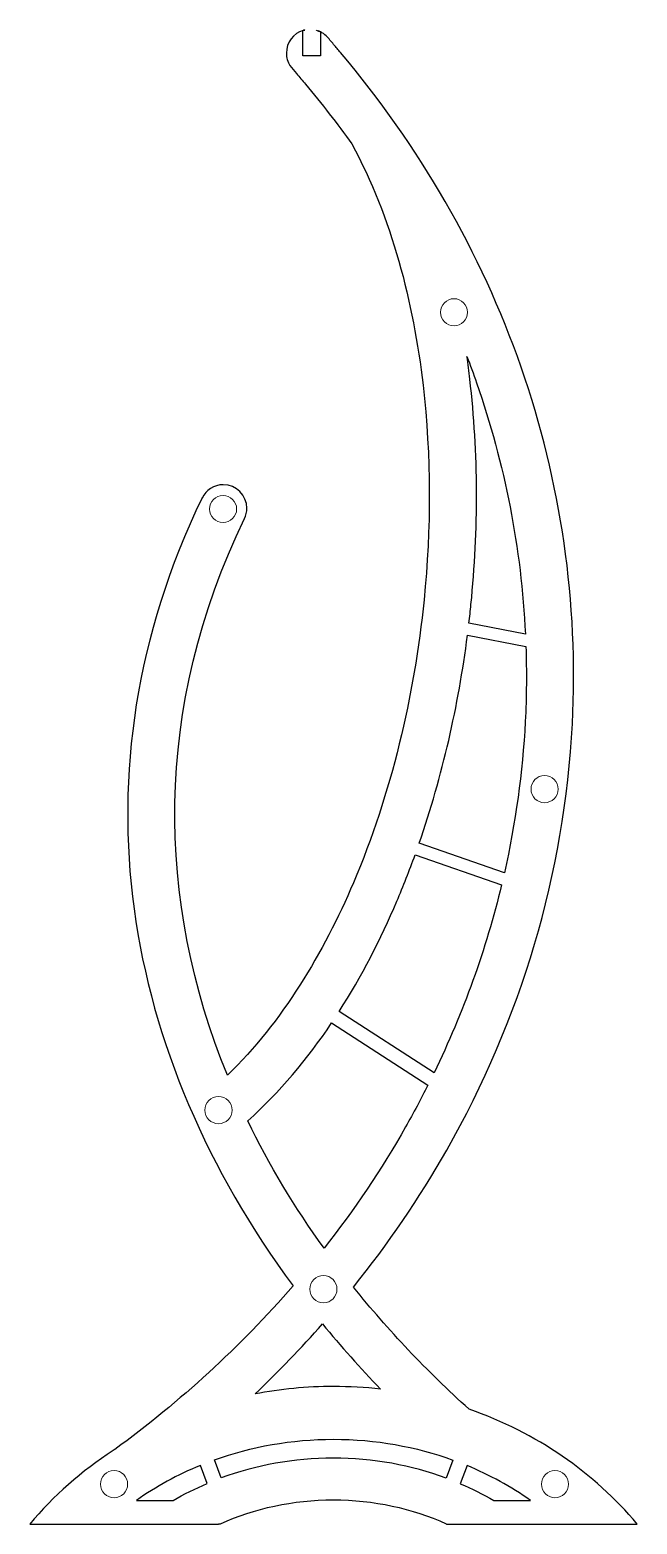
# Model space of a CAD drawing. Header units: centimetres. Extents: x -860 to -17, y -240 to 97.
# Drawn here: x -747.5 to -696.1, y -218.7 to -92.3 of the extents above; entities that cross this region are included whole.
import ezdxf

# ---------------------------------------------------------------- set-up
doc = ezdxf.new("R2010")
doc.units = ezdxf.units.CM
doc.header["$MEASUREMENT"] = 0
doc.layers.add('layer 1', color=7, linetype='Continuous')

msp = doc.modelspace()

# ---------------------------------------------------------------- linework, layer by layer
at = {"layer": 'layer 1', "color": 177, "lineweight": 20}
for centre in [(-711.60521, -116.17668), (-731.16831, -132.82498), (-703.9322, -156.53016), (-731.55243, -183.69916), (-722.66716, -198.85496), (-740.39862, -215.35655), (-703.05147, -215.35655)]:
    msp.add_ellipse(centre, major_axis=(0, 1.15), ratio=1, dxfattribs=at)
at = {"layer": 'layer 1', "color": 242}
for points, knots in [([(-731.55601, -218.71008), (-731.55601, -218.71008), (-731.55601, -218.74066), (-731.55601, -218.74066), (-731.55601, -218.74066), (-731.55601, -218.74066), (-741.03096, -218.74066), (-741.03096, -218.74066), (-741.03096, -218.74066), (-741.03096, -218.74066), (-746.0307, -218.74066), (-746.0307, -218.74066), (-746.0307, -218.74066), (-746.0307, -218.74066), (-747.53117, -218.74066), (-747.53117, -218.74066), (-747.53117, -218.74066), (-745.53884, -216.35117), (-743.15623, -214.24754), (-740.47013, -212.50919), (-740.47013, -212.50919), (-740.42425, -212.47951), (-740.37831, -212.4499), (-740.33226, -212.42043), (-740.33226, -212.42043), (-734.79011, -208.3639), (-729.71058, -203.73328), (-725.23793, -198.57138), (-725.23793, -198.57138), (-739.60488, -179.12699), (-744.20855, -155.1893), (-732.94914, -131.89316), (-732.94914, -131.89316), (-732.94914, -131.89316), (-732.94536, -131.89499), (-732.94536, -131.89499), (-732.94536, -131.89499), (-732.62242, -131.22805), (-731.93916, -130.76809), (-731.14843, -130.76809), (-731.14843, -130.76809), (-730.04641, -130.76809), (-729.15305, -131.66145), (-729.15305, -132.76347), (-729.15305, -132.76347), (-729.15305, -133.07476), (-729.22437, -133.36939), (-729.3515, -133.63195), (-729.3515, -133.63195), (-729.3515, -133.63195), (-729.34772, -133.63378), (-729.34772, -133.63378), (-729.34772, -133.63378), (-737.1117, -149.69776), (-736.81699, -165.99999), (-730.79786, -180.74756), (-730.79786, -180.74756), (-726.13567, -176.24385), (-722.64228, -170.35536), (-720.12833, -164.45944), (-720.12833, -164.45944), (-716.90671, -156.90385), (-714.96893, -148.66236), (-714.14612, -140.50028), (-714.14612, -140.50028), (-713.54086, -134.49629), (-713.53326, -128.3473), (-714.22802, -122.35102), (-714.22802, -122.35102), (-715.0417, -115.32844), (-716.87056, -108.1744), (-720.25599, -101.93029), (-720.25599, -101.93029), (-721.49792, -100.20066), (-722.80705, -98.51591), (-724.17912, -96.87841), (-724.17912, -96.87841), (-724.43549, -96.57244), (-724.69394, -96.26801), (-724.95461, -95.9653), (-724.95461, -95.9653), (-725.13609, -95.75453), (-725.35192, -95.52634), (-725.5, -95.29073), (-725.5, -95.29073), (-725.69307, -94.98358), (-725.80477, -94.6201), (-725.80477, -94.23051), (-725.80477, -94.23051), (-725.80477, -93.32696), (-725.20417, -92.56382), (-724.38046, -92.31821), (-724.38046, -92.31821), (-724.3944, -92.32237), (-724.40828, -92.32667), (-724.42209, -92.33112), (-724.42209, -92.33112), (-724.42209, -92.33112), (-724.42209, -94.47281), (-724.42209, -94.47281), (-724.42209, -94.47281), (-724.42209, -94.47281), (-722.92209, -94.47281), (-722.92209, -94.47281), (-722.92209, -94.47281), (-722.92209, -94.47281), (-722.92209, -92.44283), (-722.92209, -92.44283), (-722.92209, -92.44283), (-722.74471, -92.53104), (-722.5823, -92.64485), (-722.43974, -92.77946), (-722.43974, -92.77946), (-722.21512, -92.9916), (-722.00255, -93.26272), (-721.80122, -93.49738), (-721.80122, -93.49738), (-721.60648, -93.72438), (-721.41289, -93.95228), (-721.22049, -94.18104), (-721.22049, -94.18104), (-714.5698, -102.08889), (-709.32396, -111.05459), (-705.91293, -120.83093), (-705.91293, -120.83093), (-702.53903, -130.50084), (-701.05073, -140.77908), (-701.57679, -151.00853), (-701.57679, -151.00853), (-702.23058, -163.72186), (-705.94054, -176.03025), (-712.22394, -187.08866), (-712.22394, -187.08866), (-714.54692, -191.17697), (-717.1914, -195.04442), (-720.1159, -198.67819), (-720.1159, -198.67819), (-717.20047, -202.31663), (-713.91844, -205.77469), (-710.32183, -209.01556), (-710.32183, -209.01556), (-704.6355, -210.99246), (-699.71843, -214.3931), (-696.09348, -218.74066), (-696.09348, -218.74066), (-696.09348, -218.74066), (-702.59369, -218.74066), (-702.59369, -218.74066), (-702.59369, -218.74066), (-702.59369, -218.74066), (-712.23398, -218.74066), (-712.23398, -218.74066), (-712.23398, -218.74066), (-712.23398, -218.74066), (-712.23398, -218.71008), (-712.23398, -218.71008), (-712.23398, -218.71008), (-712.23398, -218.71008), (-712.26547, -218.71008), (-712.26547, -218.71008), (-712.26547, -218.71008), (-715.14714, -217.41262), (-718.39073, -216.68338), (-721.8212, -216.68338), (-721.8212, -216.68338), (-725.25166, -216.68338), (-728.49525, -217.41262), (-731.37692, -218.71008), (-731.37692, -218.71008), (-731.37692, -218.71008), (-731.55601, -218.71008), (-731.55601, -218.71008)], [0, 0, 0, 0, 0.022727273, 0.022727273, 0.022727273, 0.022727273, 0.045454545, 0.045454545, 0.045454545, 0.045454545, 0.068181818, 0.068181818, 0.068181818, 0.068181818, 0.090909091, 0.090909091, 0.090909091, 0.090909091, 0.113636364, 0.113636364, 0.113636364, 0.113636364, 0.136363636, 0.136363636, 0.136363636, 0.136363636, 0.159090909, 0.159090909, 0.159090909, 0.159090909, 0.181818182, 0.181818182, 0.181818182, 0.181818182, 0.204545455, 0.204545455, 0.204545455, 0.204545455, 0.227272727, 0.227272727, 0.227272727, 0.227272727, 0.25, 0.25, 0.25, 0.25, 0.272727273, 0.272727273, 0.272727273, 0.272727273, 0.295454545, 0.295454545, 0.295454545, 0.295454545, 0.318181818, 0.318181818, 0.318181818, 0.318181818, 0.340909091, 0.340909091, 0.340909091, 0.340909091, 0.363636364, 0.363636364, 0.363636364, 0.363636364, 0.386363636, 0.386363636, 0.386363636, 0.386363636, 0.409090909, 0.409090909, 0.409090909, 0.409090909, 0.431818182, 0.431818182, 0.431818182, 0.431818182, 0.454545455, 0.454545455, 0.454545455, 0.454545455, 0.477272727, 0.477272727, 0.477272727, 0.477272727, 0.5, 0.5, 0.5, 0.5, 0.522727273, 0.522727273, 0.522727273, 0.522727273, 0.545454545, 0.545454545, 0.545454545, 0.545454545, 0.568181818, 0.568181818, 0.568181818, 0.568181818, 0.590909091, 0.590909091, 0.590909091, 0.590909091, 0.613636364, 0.613636364, 0.613636364, 0.613636364, 0.636363636, 0.636363636, 0.636363636, 0.636363636, 0.659090909, 0.659090909, 0.659090909, 0.659090909, 0.681818182, 0.681818182, 0.681818182, 0.681818182, 0.704545455, 0.704545455, 0.704545455, 0.704545455, 0.727272727, 0.727272727, 0.727272727, 0.727272727, 0.75, 0.75, 0.75, 0.75, 0.772727273, 0.772727273, 0.772727273, 0.772727273, 0.795454545, 0.795454545, 0.795454545, 0.795454545, 0.818181818, 0.818181818, 0.818181818, 0.818181818, 0.840909091, 0.840909091, 0.840909091, 0.840909091, 0.863636364, 0.863636364, 0.863636364, 0.863636364, 0.886363636, 0.886363636, 0.886363636, 0.886363636, 0.909090909, 0.909090909, 0.909090909, 0.909090909, 0.931818182, 0.931818182, 0.931818182, 0.931818182, 0.954545455, 0.954545455, 0.954545455, 0.954545455, 1, 1, 1, 1]), ([(-724.37477, -92.31652), (-724.36241, -92.31288), (-724.35002, -92.30935), (-724.33757, -92.30594), (-724.33757, -92.30594), (-724.35002, -92.30935), (-724.36242, -92.31288), (-724.37477, -92.31652)], [0, 0, 0, 0, 0.333333333, 0.333333333, 0.333333333, 0.333333333, 1, 1, 1, 1]), ([(-724.32608, -92.30283), (-724.31537, -92.29996), (-724.30464, -92.29718), (-724.29386, -92.29449), (-724.29386, -92.29449), (-724.30463, -92.29718), (-724.31537, -92.29996), (-724.32608, -92.30283)], [0, 0, 0, 0, 0.333333333, 0.333333333, 0.333333333, 0.333333333, 1, 1, 1, 1]), ([(-724.27402, -92.28964), (-724.26531, -92.28756), (-724.25659, -92.28554), (-724.24784, -92.28358), (-724.24784, -92.28358), (-724.25658, -92.28554), (-724.26532, -92.28757), (-724.27402, -92.28964)], [0, 0, 0, 0, 0.333333333, 0.333333333, 0.333333333, 0.333333333, 1, 1, 1, 1]), ([(-724.22276, -92.27812), (-724.21566, -92.27663), (-724.20856, -92.27516), (-724.20143, -92.27374), (-724.20143, -92.27374), (-724.20856, -92.27516), (-724.21566, -92.27662), (-724.22276, -92.27812)], [0, 0, 0, 0, 0.333333333, 0.333333333, 0.333333333, 0.333333333, 1, 1, 1, 1]), ([(-723.28883, -92.30375), (-723.27686, -92.30698), (-723.26492, -92.31032), (-723.25304, -92.31376), (-723.25304, -92.31376), (-723.26493, -92.31032), (-723.27686, -92.30698), (-723.28883, -92.30375)], [0, 0, 0, 0, 0.333333333, 0.333333333, 0.333333333, 0.333333333, 1, 1, 1, 1]), ([(-723.20274, -92.32906), (-723.19639, -92.33109), (-723.19004, -92.33314), (-723.18372, -92.33523), (-723.18372, -92.33523), (-723.19004, -92.33314), (-723.19638, -92.33109), (-723.20274, -92.32906)], [0, 0, 0, 0, 0.333333333, 0.333333333, 0.333333333, 0.333333333, 1, 1, 1, 1]), ([(-723.18005, -92.33645), (-723.17198, -92.33913), (-723.16393, -92.34186), (-723.15591, -92.34464), (-723.15591, -92.34464), (-723.16393, -92.34186), (-723.17198, -92.33913), (-723.18005, -92.33645)], [0, 0, 0, 0, 0.333333333, 0.333333333, 0.333333333, 0.333333333, 1, 1, 1, 1]), ([(-723.15509, -92.34492), (-723.14193, -92.34949), (-723.12884, -92.35418), (-723.1158, -92.35902), (-723.1158, -92.35902), (-723.12884, -92.35419), (-723.14193, -92.34949), (-723.15509, -92.34492)], [0, 0, 0, 0, 0.333333333, 0.333333333, 0.333333333, 0.333333333, 1, 1, 1, 1]), ([(-723.11487, -92.35937), (-723.10642, -92.3625), (-723.09801, -92.36569), (-723.08962, -92.36894), (-723.08962, -92.36894), (-723.09801, -92.36569), (-723.10643, -92.3625), (-723.11487, -92.35937)], [0, 0, 0, 0, 0.333333333, 0.333333333, 0.333333333, 0.333333333, 1, 1, 1, 1]), ([(-723.07532, -92.37453), (-723.05865, -92.38113), (-723.04209, -92.38795), (-723.02565, -92.39498), (-723.02565, -92.39498), (-723.04209, -92.38795), (-723.05865, -92.38113), (-723.07532, -92.37453)], [0, 0, 0, 0, 0.333333333, 0.333333333, 0.333333333, 0.333333333, 1, 1, 1, 1]), ([(-723.02332, -92.39598), (-722.9892, -92.41062), (-722.95556, -92.42619), (-722.92245, -92.44265), (-722.92245, -92.44265), (-722.95556, -92.42619), (-722.9892, -92.41062), (-723.02332, -92.39598)], [0, 0, 0, 0, 0.333333333, 0.333333333, 0.333333333, 0.333333333, 1, 1, 1, 1]), ([(-710.33946, -142.48627), (-710.33946, -142.48627), (-705.55914, -143.40926), (-705.55914, -143.40926), (-705.55914, -143.40926), (-705.90516, -136.17357), (-707.29898, -129.00055), (-709.68965, -122.14865), (-709.68965, -122.14865), (-709.95168, -121.39765), (-710.22528, -120.6518), (-710.50987, -119.91102), (-710.50987, -119.91102), (-710.41924, -120.54912), (-710.33666, -121.18716), (-710.26221, -121.8245), (-710.26221, -121.8245), (-709.5257, -128.12928), (-709.52983, -134.58795), (-710.16629, -140.90148), (-710.16629, -140.90148), (-710.21952, -141.42954), (-710.27723, -141.95787), (-710.33946, -142.48627)], [0, 0, 0, 0, 0.142857143, 0.142857143, 0.142857143, 0.142857143, 0.285714286, 0.285714286, 0.285714286, 0.285714286, 0.428571429, 0.428571429, 0.428571429, 0.428571429, 0.571428571, 0.571428571, 0.571428571, 0.571428571, 0.714285714, 0.714285714, 0.714285714, 0.714285714, 1, 1, 1, 1]), ([(-705.51582, -144.46943), (-705.51582, -144.46943), (-710.46613, -143.51362), (-710.46613, -143.51362), (-710.46613, -143.51362), (-711.23365, -149.47252), (-712.57735, -155.42663), (-714.55337, -161.1157), (-714.55337, -161.1157), (-714.55337, -161.1157), (-707.33851, -163.60711), (-707.33851, -163.60711), (-707.33851, -163.60711), (-706.39055, -159.41336), (-705.79419, -155.13322), (-705.57151, -150.8031), (-705.57151, -150.8031), (-705.46294, -148.69189), (-705.44488, -146.57853), (-705.51582, -144.46943)], [0, 0, 0, 0, 0.166666667, 0.166666667, 0.166666667, 0.166666667, 0.333333333, 0.333333333, 0.333333333, 0.333333333, 0.5, 0.5, 0.5, 0.5, 0.666666667, 0.666666667, 0.666666667, 0.666666667, 1, 1, 1, 1]), ([(-707.57564, -164.62461), (-707.57564, -164.62461), (-714.90101, -162.09503), (-714.90101, -162.09503), (-714.90101, -162.09503), (-715.3818, -163.42263), (-715.89735, -164.73492), (-716.44884, -166.02833), (-716.44884, -166.02833), (-717.80881, -169.21784), (-719.43061, -172.38372), (-721.34028, -175.3616), (-721.34028, -175.3616), (-721.34028, -175.3616), (-713.29377, -180.53892), (-713.29377, -180.53892), (-713.29377, -180.53892), (-710.81687, -175.44342), (-708.89466, -170.11106), (-707.57564, -164.62461)], [0, 0, 0, 0, 0.166666667, 0.166666667, 0.166666667, 0.166666667, 0.333333333, 0.333333333, 0.333333333, 0.333333333, 0.5, 0.5, 0.5, 0.5, 0.666666667, 0.666666667, 0.666666667, 0.666666667, 1, 1, 1, 1]), ([(-713.80948, -181.58073), (-713.80948, -181.58073), (-721.9742, -176.32735), (-721.9742, -176.32735), (-721.9742, -176.32735), (-724.01917, -179.36991), (-726.37664, -182.19115), (-729.07602, -184.60769), (-729.07602, -184.60769), (-727.27347, -188.32605), (-725.10716, -191.93153), (-722.61412, -195.39283), (-722.61412, -195.39283), (-720.06831, -192.15296), (-717.75337, -188.72331), (-715.70174, -185.11257), (-715.70174, -185.11257), (-715.04085, -183.94945), (-714.40998, -182.77177), (-713.80948, -181.58073)], [0, 0, 0, 0, 0.166666667, 0.166666667, 0.166666667, 0.166666667, 0.333333333, 0.333333333, 0.333333333, 0.333333333, 0.5, 0.5, 0.5, 0.5, 0.666666667, 0.666666667, 0.666666667, 0.666666667, 1, 1, 1, 1]), ([(-722.73878, -201.7904), (-724.55528, -203.85), (-726.46474, -205.82723), (-728.45873, -207.71942), (-728.45873, -207.71942), (-726.31376, -207.30975), (-724.09068, -207.09409), (-721.81233, -207.09409), (-721.81233, -207.09409), (-720.46494, -207.09409), (-719.13699, -207.16987), (-717.833, -207.31625), (-717.833, -207.31625), (-719.55808, -205.5253), (-721.19597, -203.68202), (-722.73878, -201.7904)], [0, 0, 0, 0, 0.2, 0.2, 0.2, 0.2, 0.4, 0.4, 0.4, 0.4, 0.6, 0.6, 0.6, 0.6, 1, 1, 1, 1]), ([(-721.81232, -211.55842), (-725.37417, -211.55842), (-728.77687, -212.17916), (-731.89858, -213.30795), (-731.89858, -213.30795), (-731.89858, -213.30795), (-731.3289, -214.83261), (-731.3289, -214.83261), (-731.3289, -214.83261), (-728.39098, -213.75357), (-725.18221, -213.15956), (-721.8212, -213.15956), (-721.8212, -213.15956), (-718.44194, -213.15956), (-715.21667, -213.7602), (-712.26575, -214.85035), (-712.26575, -214.85035), (-712.26575, -214.85035), (-711.69379, -213.3196), (-711.69379, -213.3196), (-711.69379, -213.3196), (-714.82432, -212.18344), (-718.23821, -211.55842), (-721.81232, -211.55842)], [0, 0, 0, 0, 0.142857143, 0.142857143, 0.142857143, 0.142857143, 0.285714286, 0.285714286, 0.285714286, 0.285714286, 0.428571429, 0.428571429, 0.428571429, 0.428571429, 0.571428571, 0.571428571, 0.571428571, 0.571428571, 0.714285714, 0.714285714, 0.714285714, 0.714285714, 1, 1, 1, 1]), ([(-735.40241, -216.73443), (-735.40241, -216.73443), (-738.50623, -216.73443), (-738.50623, -216.73443), (-738.50623, -216.73443), (-736.84195, -215.56607), (-735.02666, -214.5682), (-733.09169, -213.7694), (-733.09169, -213.7694), (-733.09169, -213.7694), (-732.5189, -215.30238), (-732.5189, -215.30238), (-732.5189, -215.30238), (-733.51663, -215.72414), (-734.47948, -216.20301), (-735.40241, -216.73443)], [0, 0, 0, 0, 0.2, 0.2, 0.2, 0.2, 0.4, 0.4, 0.4, 0.4, 0.6, 0.6, 0.6, 0.6, 1, 1, 1, 1]), ([(-705.11836, -216.73443), (-705.11836, -216.73443), (-708.23983, -216.73443), (-708.23983, -216.73443), (-708.23983, -216.73443), (-709.14829, -216.21128), (-710.09544, -215.73902), (-711.07649, -215.32209), (-711.07649, -215.32209), (-711.07649, -215.32209), (-710.50118, -213.78238), (-710.50118, -213.78238), (-710.50118, -213.78238), (-708.57803, -214.57894), (-706.77353, -215.57241), (-705.11836, -216.73443)], [0, 0, 0, 0, 0.2, 0.2, 0.2, 0.2, 0.4, 0.4, 0.4, 0.4, 0.6, 0.6, 0.6, 0.6, 1, 1, 1, 1])]:
    msp.add_open_spline(points, degree=3, knots=knots, dxfattribs=at)

doc.saveas('drawing.dxf')
